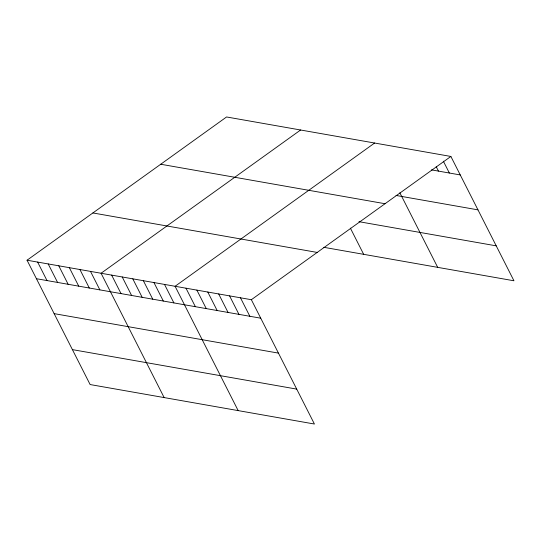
<?xml version="1.0" encoding="UTF-8"?>
<svg xmlns="http://www.w3.org/2000/svg" width="541" height="541" viewBox="0 0 541 541"><rect width="100%" height="100%" fill="white"/><g stroke="black" fill="none" stroke-linecap="round" stroke-linejoin="round"><path stroke-width="0.81" d="M27.05 260.221L251.355 299.707L314.429 424.029L90.124 384.55L27.05 260.221L226.571 116.971L450.876 156.45L513.95 280.779L323.809 247.311M300.593 130.002L101.072 273.252L164.146 397.574M374.615 143.027L175.088 286.277L238.162 410.605M251.355 299.707L450.876 156.45M431.461 169.874L460.256 174.946M396.019 195.443L477.974 209.867M160.731 164.241L385.036 203.727M358.96 221.688L496.232 245.851M92.89 212.951L317.195 252.431M36.43 278.71L260.735 318.196M54.147 313.638L278.453 353.117M72.406 349.621L296.711 389.107M443.356 161.191L449.361 173.025M436.215 166.669L438.467 171.105M399.867 192.806L437.689 267.355M350.379 228.133L363.667 254.324M240.461 297.787L249.841 316.275M229.567 295.866L238.946 314.362M218.672 293.952L228.052 312.441M207.778 292.032L217.157 310.527M196.877 290.118L206.263 308.607M185.982 288.197L195.369 306.686M164.518 284.417L173.898 302.913M153.942 282.558L163.321 301.046M143.365 280.698L152.751 299.187M132.795 278.831L142.175 297.327M122.219 276.972L131.598 295.467M111.642 275.112L121.028 293.601M90.496 271.386L99.875 289.881M79.919 269.526L89.306 288.022M69.349 267.667L78.729 286.155M58.773 265.807L68.152 284.296M48.196 263.94L57.583 282.436M37.627 262.081L47.006 280.576"/></g></svg>
